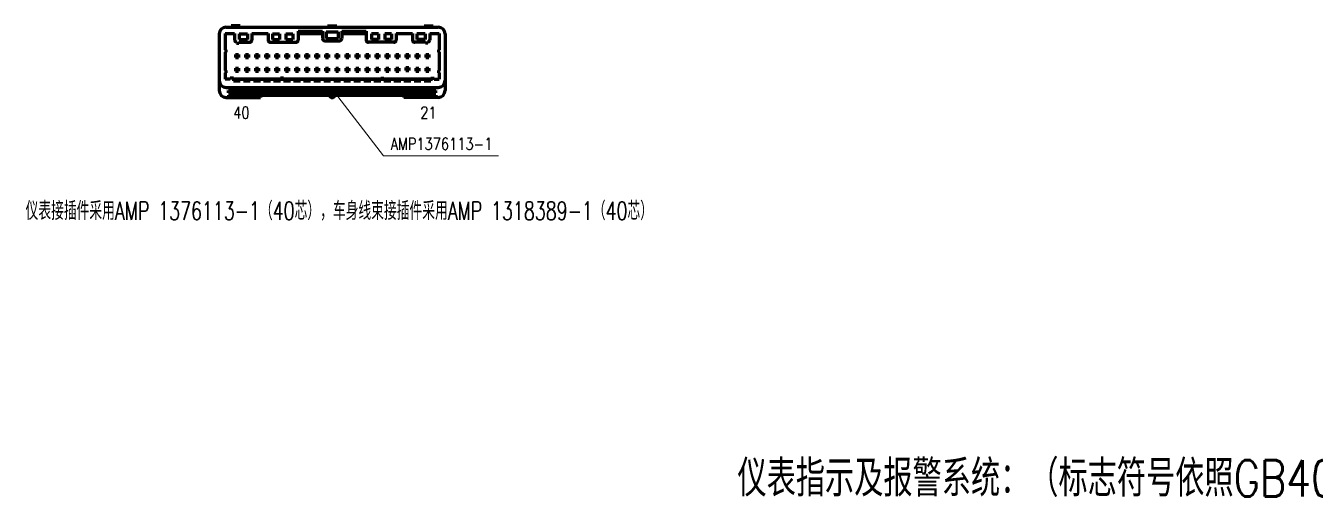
# Model space of a CAD drawing. Extents: x -871 to 2543, y 496 to 1402.
# Drawn here: x 260 to 542.7, y 687.4 to 790.8 of the extents above; entities that cross this region are included whole.
import ezdxf

# ---------------------------------------------------------------- set-up
doc = ezdxf.new("R2010")
doc.units = 0
doc.layers.get('0').update_dxf_attribs({"linetype": 'CONTINUOUS', "lineweight": 40})
for name, color, linetype, lineweight in [('1轮廓实线层', 7, 'CONTINUOUS', 40), ('2细线层', 3, 'CONTINUOUS', 20), ('CAXA0', 7, 'CONTINUOUS', 70)]:
    doc.layers.add(name, color=color, linetype=linetype, lineweight=lineweight)
doc.styles.get("Standard").update_dxf_attribs({"font": 'romans.shx', "width": 0.67, "height": 3.5, "bigfont": 'hzfs.shx'})

msp = doc.modelspace()

# ---------------------------------------------------------------- linework, layer by layer
at = {"lineweight": 0}
for p, q in [((327.7009, 776.1897), (338.4018, 762.2623)), ((338.4018, 762.2623), (363.6057, 762.2623))]:
    msp.add_line(p, q, dxfattribs=at)
at = {"layer": 'CAXA0'}
for p, q in [((302.4014, 788.9771), (302.4014, 776.5771)), ((303.7014, 789.0771), (303.7014, 785.4771)), ((303.7014, 789.0771), (305.7514, 789.0771)), ((303.9014, 790.4771), (350.4014, 790.4771)), ((307.0014, 790.7771), (305.0014, 790.7771)), ((305.0014, 790.7771), (305.0014, 790.4771)), ((305.7514, 789.0771), (305.7514, 787.6771)), ((306.7514, 788.9771), (308.5514, 788.9771)), ((306.7514, 788.9771), (306.7514, 787.7771)), ((307.0014, 790.7771), (307.0014, 790.4771)), ((308.5514, 788.9771), (308.5514, 787.7771)), ((309.5514, 789.0771), (313.1014, 789.0771)), ((309.5514, 789.0771), (309.5514, 787.6771)), ((313.1014, 789.0771), (313.1014, 787.6771)), ((314.1014, 788.9771), (314.1014, 787.7771)), ((314.1014, 788.9771), (315.6014, 788.9771)), ((315.6014, 788.9771), (315.6014, 787.7771)), ((317.0014, 788.9771), (318.5014, 788.9771)), ((317.0014, 788.9771), (317.0014, 787.7771)), ((318.5014, 788.9771), (318.5014, 787.7771)), ((319.7014, 789.5771), (319.7014, 787.6771)), ((319.7014, 789.5771), (325.0514, 789.5771)), ((319.7014, 789.0771), (325.0514, 789.0771)), ((321.9014, 789.5771), (322.4014, 789.0771)), ((325.0514, 789.5771), (325.0514, 787.9771)), ((325.8514, 789.4771), (328.4514, 789.4771)), ((325.8514, 789.4771), (325.8514, 787.9771)), ((326.1514, 790.7771), (328.1514, 790.7771)), ((326.1514, 790.7771), (326.1514, 790.4771)), ((328.1514, 790.7771), (328.1514, 790.4771)), ((328.4514, 789.4771), (328.4514, 787.9771)), ((329.2514, 789.5771), (329.2514, 787.9771)), ((329.2514, 789.5771), (334.6014, 789.5771)), ((329.2514, 789.0771), (334.6014, 789.0771)), ((332.4014, 789.5771), (331.9014, 789.0771)), ((334.6014, 789.5771), (334.6014, 787.6771)), ((337.3014, 788.9771), (335.8014, 788.9771)), ((335.8014, 788.9771), (335.8014, 787.7771)), ((337.3014, 788.9771), (337.3014, 787.7771)), ((340.2014, 788.9771), (338.7014, 788.9771)), ((338.7014, 788.9771), (338.7014, 787.7771)), ((340.2014, 788.9771), (340.2014, 787.7771)), ((341.2014, 789.0771), (344.7514, 789.0771)), ((341.2014, 789.0771), (341.2014, 787.6771)), ((344.7514, 789.0771), (344.7514, 787.6771)), ((345.7514, 788.9771), (345.7514, 787.7771)), ((347.5514, 788.9771), (345.7514, 788.9771)), ((347.3014, 790.7771), (349.3014, 790.7771)), ((347.3014, 790.7771), (347.3014, 790.4771)), ((347.5514, 788.9771), (347.5514, 787.7771)), ((348.5514, 789.0771), (348.5514, 787.6771)), ((348.5514, 789.0771), (350.6014, 789.0771)), ((349.3014, 790.7771), (349.3014, 790.4771)), ((350.6014, 789.0771), (350.6014, 785.4771)), ((351.9014, 788.9771), (351.9014, 776.5771)), ((306.1514, 787.1872), (306.1514, 786.9771)), ((306.1514, 786.9771), (306.6514, 786.9771)), ((306.6514, 787.1771), (309.0514, 787.1771)), ((306.6514, 787.1771), (306.6514, 786.9771)), ((306.7514, 787.7771), (308.5514, 787.7771)), ((313.6014, 787.1771), (319.2014, 787.1771)), ((314.1014, 787.7771), (315.6014, 787.7771)), ((317.0014, 787.7771), (318.5014, 787.7771)), ((325.5514, 787.4771), (328.7514, 787.4771)), ((325.8514, 787.9771), (328.4514, 787.9771)), ((340.7014, 787.1771), (335.1014, 787.1771)), ((337.3014, 787.7771), (335.8014, 787.7771)), ((340.2014, 787.7771), (338.7014, 787.7771)), ((347.6514, 787.1771), (345.2514, 787.1771)), ((347.5514, 787.7771), (345.7514, 787.7771)), ((347.6514, 787.1771), (347.6514, 786.9771)), ((348.1514, 786.9771), (347.6514, 786.9771)), ((348.1514, 787.1872), (348.1514, 786.9771)), ((303.7014, 785.4771), (303.8014, 785.4771)), ((303.7014, 784.9771), (303.7014, 780.9771)), ((303.7014, 784.9771), (303.8014, 784.9771)), ((303.8014, 785.4771), (303.8014, 784.9771)), ((305.9264, 784.5021), (306.5764, 784.5021)), ((305.9264, 784.5021), (305.9264, 783.8521)), ((305.9264, 783.8521), (306.5764, 783.8521)), ((306.5764, 784.5021), (306.5764, 783.8521)), ((308.1264, 784.5021), (308.7764, 784.5021)), ((308.1264, 784.5021), (308.1264, 783.8521)), ((308.1264, 783.8521), (308.7764, 783.8521)), ((308.7764, 784.5021), (308.7764, 783.8521)), ((310.3264, 784.5021), (310.9764, 784.5021)), ((310.3264, 784.5021), (310.3264, 783.8521)), ((310.3264, 783.8521), (310.9764, 783.8521)), ((310.9764, 784.5021), (310.9764, 783.8521)), ((312.5264, 784.5021), (313.1764, 784.5021)), ((312.5264, 784.5021), (312.5264, 783.8521)), ((312.5264, 783.8521), (313.1764, 783.8521)), ((313.1764, 784.5021), (313.1764, 783.8521)), ((314.7264, 784.5021), (314.7264, 783.8521)), ((314.7264, 784.5021), (315.3764, 784.5021)), ((314.7264, 783.8521), (315.3764, 783.8521)), ((315.3764, 784.5021), (315.3764, 783.8521)), ((316.9264, 784.5021), (317.5764, 784.5021)), ((316.9264, 784.5021), (316.9264, 783.8521)), ((316.9264, 783.8521), (317.5764, 783.8521)), ((317.5764, 784.5021), (317.5764, 783.8521)), ((319.1264, 784.5021), (319.7764, 784.5021)), ((319.1264, 784.5021), (319.1264, 783.8521)), ((319.1264, 783.8521), (319.7764, 783.8521)), ((319.7764, 784.5021), (319.7764, 783.8521)), ((321.3264, 784.5021), (321.9764, 784.5021)), ((321.3264, 784.5021), (321.3264, 783.8521)), ((321.3264, 783.8521), (321.9764, 783.8521)), ((321.9764, 784.5021), (321.9764, 783.8521)), ((323.5264, 784.5021), (323.5264, 783.8521)), ((323.5264, 784.5021), (324.1764, 784.5021)), ((323.5264, 783.8521), (324.1764, 783.8521)), ((324.1764, 784.5021), (324.1764, 783.8521)), ((325.7264, 784.5021), (326.3764, 784.5021)), ((325.7264, 784.5021), (325.7264, 783.8521)), ((325.7264, 783.8521), (326.3764, 783.8521)), ((326.3764, 784.5021), (326.3764, 783.8521)), ((327.9264, 784.5021), (328.5764, 784.5021)), ((327.9264, 784.5021), (327.9264, 783.8521)), ((327.9264, 783.8521), (328.5764, 783.8521)), ((328.5764, 784.5021), (328.5764, 783.8521)), ((330.1264, 784.5021), (330.7764, 784.5021)), ((330.1264, 784.5021), (330.1264, 783.8521)), ((330.1264, 783.8521), (330.7764, 783.8521)), ((330.7764, 784.5021), (330.7764, 783.8521)), ((332.3264, 784.5021), (332.9764, 784.5021)), ((332.3264, 784.5021), (332.3264, 783.8521)), ((332.3264, 783.8521), (332.9764, 783.8521)), ((332.9764, 784.5021), (332.9764, 783.8521)), ((334.5264, 784.5021), (335.1764, 784.5021)), ((334.5264, 784.5021), (334.5264, 783.8521)), ((334.5264, 783.8521), (335.1764, 783.8521)), ((335.1764, 784.5021), (335.1764, 783.8521)), ((336.7264, 784.5021), (337.3764, 784.5021)), ((336.7264, 784.5021), (336.7264, 783.8521)), ((336.7264, 783.8521), (337.3764, 783.8521)), ((337.3764, 784.5021), (337.3764, 783.8521)), ((338.9264, 784.5021), (339.5764, 784.5021)), ((338.9264, 784.5021), (338.9264, 783.8521)), ((338.9264, 783.8521), (339.5764, 783.8521)), ((339.5764, 784.5021), (339.5764, 783.8521)), ((341.1264, 784.5021), (341.7764, 784.5021)), ((341.1264, 784.5021), (341.1264, 783.8521)), ((341.1264, 783.8521), (341.7764, 783.8521)), ((341.7764, 784.5021), (341.7764, 783.8521)), ((343.3264, 784.5021), (343.9764, 784.5021)), ((343.3264, 784.5021), (343.3264, 783.8521)), ((343.3264, 783.8521), (343.9764, 783.8521)), ((343.9764, 784.5021), (343.9764, 783.8521)), ((345.5264, 784.5021), (346.1764, 784.5021)), ((345.5264, 784.5021), (345.5264, 783.8521)), ((345.5264, 783.8521), (346.1764, 783.8521)), ((346.1764, 784.5021), (346.1764, 783.8521)), ((347.7264, 784.5021), (348.3764, 784.5021)), ((347.7264, 784.5021), (347.7264, 783.8521)), ((347.7264, 783.8521), (348.3764, 783.8521)), ((348.3764, 784.5021), (348.3764, 783.8521)), ((350.5014, 785.4771), (350.5014, 784.9771)), ((350.6014, 785.4771), (350.5014, 785.4771)), ((350.6014, 784.9771), (350.5014, 784.9771)), ((350.6014, 784.9771), (350.6014, 780.9771)), ((303.7014, 780.9771), (303.8014, 780.9771)), ((303.7014, 780.4771), (303.8014, 780.4771)), ((303.7014, 780.4771), (303.7014, 779.0771)), ((303.8014, 780.9771), (303.8014, 780.4771)), ((305.9264, 781.5021), (305.9264, 780.8521)), ((305.9264, 781.5021), (306.5764, 781.5021)), ((305.9264, 780.8521), (306.5764, 780.8521)), ((306.5764, 781.5021), (306.5764, 780.8521)), ((308.1264, 781.5021), (308.1264, 780.8521)), ((308.1264, 781.5021), (308.7764, 781.5021)), ((308.1264, 780.8521), (308.7764, 780.8521)), ((308.7764, 781.5021), (308.7764, 780.8521)), ((310.3264, 781.5021), (310.3264, 780.8521)), ((310.3264, 781.5021), (310.9764, 781.5021)), ((310.3264, 780.8521), (310.9764, 780.8521)), ((310.9764, 781.5021), (310.9764, 780.8521)), ((312.5264, 781.5021), (312.5264, 780.8521)), ((312.5264, 781.5021), (313.1764, 781.5021)), ((312.5264, 780.8521), (313.1764, 780.8521)), ((313.1764, 781.5021), (313.1764, 780.8521)), ((314.7264, 781.5021), (314.7264, 780.8521)), ((314.7264, 781.5021), (315.3764, 781.5021)), ((314.7264, 780.8521), (315.3764, 780.8521)), ((315.3764, 781.5021), (315.3764, 780.8521)), ((316.9264, 781.5021), (316.9264, 780.8521)), ((316.9264, 781.5021), (317.5764, 781.5021)), ((316.9264, 780.8521), (317.5764, 780.8521)), ((317.5764, 781.5021), (317.5764, 780.8521)), ((319.1264, 781.5021), (319.1264, 780.8521)), ((319.1264, 781.5021), (319.7764, 781.5021)), ((319.1264, 780.8521), (319.7764, 780.8521)), ((319.7764, 781.5021), (319.7764, 780.8521)), ((321.3264, 781.5021), (321.3264, 780.8521)), ((321.3264, 781.5021), (321.9764, 781.5021)), ((321.3264, 780.8521), (321.9764, 780.8521)), ((321.9764, 781.5021), (321.9764, 780.8521)), ((323.5264, 781.5021), (323.5264, 780.8521)), ((323.5264, 781.5021), (324.1764, 781.5021)), ((323.5264, 780.8521), (324.1764, 780.8521)), ((324.1764, 781.5021), (324.1764, 780.8521)), ((325.7264, 781.5021), (325.7264, 780.8521)), ((325.7264, 781.5021), (326.3764, 781.5021)), ((325.7264, 780.8521), (326.3764, 780.8521)), ((326.3764, 781.5021), (326.3764, 780.8521)), ((327.9264, 781.5021), (327.9264, 780.8521)), ((327.9264, 781.5021), (328.5764, 781.5021)), ((327.9264, 780.8521), (328.5764, 780.8521)), ((328.5764, 781.5021), (328.5764, 780.8521)), ((330.1264, 781.5021), (330.1264, 780.8521)), ((330.1264, 781.5021), (330.7764, 781.5021)), ((330.1264, 780.8521), (330.7764, 780.8521)), ((330.7764, 781.5021), (330.7764, 780.8521)), ((332.3264, 781.5021), (332.3264, 780.8521)), ((332.3264, 781.5021), (332.9764, 781.5021)), ((332.3264, 780.8521), (332.9764, 780.8521)), ((332.9764, 781.5021), (332.9764, 780.8521)), ((334.5264, 781.5021), (334.5264, 780.8521)), ((334.5264, 781.5021), (335.1764, 781.5021)), ((334.5264, 780.8521), (335.1764, 780.8521)), ((335.1764, 781.5021), (335.1764, 780.8521)), ((336.7264, 781.5021), (336.7264, 780.8521)), ((336.7264, 781.5021), (337.3764, 781.5021)), ((336.7264, 780.8521), (337.3764, 780.8521)), ((337.3764, 781.5021), (337.3764, 780.8521)), ((338.9264, 781.5021), (338.9264, 780.8521)), ((338.9264, 781.5021), (339.5764, 781.5021)), ((338.9264, 780.8521), (339.5764, 780.8521)), ((339.5764, 781.5021), (339.5764, 780.8521)), ((341.1264, 781.5021), (341.1264, 780.8521)), ((341.1264, 781.5021), (341.7764, 781.5021)), ((341.1264, 780.8521), (341.7764, 780.8521)), ((341.7764, 781.5021), (341.7764, 780.8521)), ((343.3011, 781.6057), (343.3011, 780.9557)), ((343.3011, 781.6057), (343.9511, 781.6057)), ((343.3011, 780.9557), (343.9511, 780.9557)), ((343.9511, 781.6057), (343.9511, 780.9557)), ((345.5264, 781.5021), (345.5264, 780.8521)), ((345.5264, 781.5021), (346.1764, 781.5021)), ((345.5264, 780.8521), (346.1764, 780.8521)), ((346.1764, 781.5021), (346.1764, 780.8521)), ((347.7264, 781.5021), (347.7264, 780.8521)), ((347.7264, 781.5021), (348.3764, 781.5021)), ((347.7264, 780.8521), (348.3764, 780.8521)), ((348.3764, 781.5021), (348.3764, 780.8521)), ((350.5014, 780.9771), (350.5014, 780.4771)), ((350.6014, 780.9771), (350.5014, 780.9771)), ((350.6014, 780.4771), (350.5014, 780.4771)), ((350.6014, 780.4771), (350.6014, 779.0771)), ((304.8014, 779.0771), (303.7014, 779.0771)), ((304.8014, 779.2771), (304.8014, 779.0771)), ((305.5014, 779.2771), (304.8014, 779.2771)), ((305.5014, 779.2771), (305.5014, 778.6771)), ((315.8014, 779.0771), (305.5014, 779.0771)), ((305.5014, 778.6771), (307.0014, 778.6771)), ((307.0014, 779.0771), (307.0014, 778.6771)), ((307.7014, 779.0771), (307.7014, 778.6771)), ((307.7014, 778.6771), (309.2014, 778.6771)), ((309.2014, 779.0771), (309.2014, 778.6771)), ((309.9014, 779.0771), (309.9014, 778.6771)), ((309.9014, 778.6771), (311.4014, 778.6771)), ((311.4014, 779.0771), (311.4014, 778.6771)), ((312.1014, 779.0771), (312.1014, 778.6771)), ((312.1014, 778.6771), (313.6014, 778.6771)), ((313.6014, 779.0771), (313.6014, 778.6771)), ((314.3014, 779.0771), (314.3014, 778.6771)), ((314.3014, 778.6771), (315.8014, 778.6771)), ((315.8014, 779.2771), (315.8014, 778.6771)), ((316.5014, 779.2771), (315.8014, 779.2771)), ((316.5014, 779.2771), (316.5014, 778.6771)), ((337.8014, 779.0771), (316.5014, 779.0771)), ((316.5014, 778.6771), (318.0014, 778.6771)), ((318.0014, 779.0771), (318.0014, 778.6771)), ((318.7014, 779.0771), (318.7014, 778.6771)), ((318.7014, 778.6771), (320.2014, 778.6771)), ((320.2014, 779.0771), (320.2014, 778.6771)), ((320.9014, 779.0771), (320.9014, 778.6771)), ((320.9014, 778.6771), (322.4014, 778.6771)), ((322.4014, 779.0771), (322.4014, 778.6771)), ((323.1014, 779.0771), (323.1014, 778.6771)), ((323.1014, 778.6771), (324.6014, 778.6771)), ((324.6014, 779.0771), (324.6014, 778.6771)), ((325.3014, 779.0771), (325.3014, 778.6771)), ((325.3014, 778.6771), (326.8014, 778.6771)), ((326.8014, 779.0771), (326.8014, 778.6771)), ((327.5014, 779.0771), (327.5014, 778.6771)), ((327.5014, 778.6771), (329.0014, 778.6771)), ((329.0014, 779.0771), (329.0014, 778.6771)), ((329.7014, 779.0771), (329.7014, 778.6771)), ((329.7014, 778.6771), (331.2014, 778.6771)), ((331.2014, 779.0771), (331.2014, 778.6771)), ((331.9014, 779.0771), (331.9014, 778.6771)), ((331.9014, 778.6771), (333.4014, 778.6771)), ((333.4014, 779.0771), (333.4014, 778.6771)), ((334.1014, 779.0771), (334.1014, 778.6771)), ((334.1014, 778.6771), (335.6014, 778.6771)), ((335.6014, 779.0771), (335.6014, 778.6771)), ((336.3014, 779.0771), (336.3014, 778.6771)), ((336.3014, 778.6771), (337.8014, 778.6771)), ((337.8014, 779.2771), (337.8014, 778.6771)), ((337.8014, 779.2771), (338.5014, 779.2771)), ((338.5014, 779.2771), (338.5014, 778.6771)), ((348.8014, 779.0771), (338.5014, 779.0771)), ((338.5014, 778.6771), (340.0014, 778.6771)), ((340.0014, 779.0771), (340.0014, 778.6771)), ((340.7014, 779.0771), (340.7014, 778.6771)), ((340.7014, 778.6771), (342.2014, 778.6771)), ((342.2014, 779.0771), (342.2014, 778.6771)), ((342.9014, 779.0771), (342.9014, 778.6771)), ((342.9014, 778.6771), (344.4014, 778.6771)), ((344.4014, 779.0771), (344.4014, 778.6771)), ((345.1014, 779.0771), (345.1014, 778.6771)), ((345.1014, 778.6771), (346.6014, 778.6771)), ((346.6014, 779.0771), (346.6014, 778.6771)), ((347.3014, 779.0771), (347.3014, 778.6771)), ((347.3014, 778.6771), (348.8014, 778.6771)), ((348.8014, 779.2771), (349.5014, 779.2771)), ((348.8014, 779.2771), (348.8014, 778.6771)), ((349.5014, 779.2771), (349.5014, 779.0771)), ((349.5014, 779.0771), (350.6014, 779.0771)), ((303.9014, 777.2771), (350.4014, 777.2771)), ((303.9014, 775.0771), (311.4014, 775.0771)), ((304.4014, 776.5771), (349.9014, 776.5771)), ((304.4014, 776.0771), (304.4014, 776.5771)), ((304.4014, 776.0771), (349.9014, 776.0771)), ((304.4014, 775.5771), (349.9014, 775.5771)), ((304.4014, 775.5771), (304.4014, 775.0771)), ((311.1514, 776.5771), (311.1514, 776.0771)), ((311.4014, 775.5771), (311.4014, 775.0771)), ((312.1514, 776.5771), (312.1514, 776.0771)), ((318.9014, 776.5771), (318.9014, 776.0771)), ((319.9014, 776.5771), (319.9014, 776.0771)), ((326.6514, 776.5771), (326.6514, 776.0771)), ((326.6514, 775.5771), (326.6514, 775.3771)), ((326.9514, 775.0771), (327.3514, 775.0771)), ((327.6514, 776.5771), (327.6514, 776.0771)), ((327.6514, 775.5771), (327.6514, 775.3771)), ((334.4014, 776.5771), (334.4014, 776.0771)), ((335.4014, 776.5771), (335.4014, 776.0771)), ((342.1514, 776.5771), (342.1514, 776.0771)), ((342.9014, 775.5771), (342.9014, 775.0771)), ((350.4014, 775.0771), (342.9014, 775.0771)), ((343.1514, 776.5771), (343.1514, 776.0771)), ((349.9014, 776.0771), (349.9014, 776.5771)), ((349.9014, 775.5771), (349.9014, 775.0771))]:
    msp.add_line(p, q, dxfattribs=at)
for centre, radius, start, end in [((303.9014, 788.9771), 1.5, 90, 180), ((350.4014, 788.9771), 1.5, 0, 90), ((306.2514, 787.6771), 0.5, 180, 258.463041), ((309.0514, 787.6771), 0.5, 270, 0), ((313.6014, 787.6771), 0.5, 180, 270), ((319.2014, 787.6771), 0.5, 270, 360), ((325.5514, 787.9771), 0.5, 180, 270), ((328.7514, 787.9771), 0.5, 270, 0), ((335.1014, 787.6771), 0.5, 180, 270), ((340.7014, 787.6771), 0.5, 270, 0), ((345.2514, 787.6771), 0.5, 180, 270), ((348.0514, 787.6771), 0.5, 281.536959, 360), ((303.9014, 778.7771), 1.5, 180, 270), ((350.4014, 778.7771), 1.5, 270, 0), ((303.9014, 776.5771), 1.5, 180, 270), ((326.9514, 775.3771), 0.3, 180, 270), ((327.3514, 775.3771), 0.3, 270, 0), ((350.4014, 776.5771), 1.5, 270, 0)]:
    msp.add_arc(centre, radius, start, end, dxfattribs=at)

# ---------------------------------------------------------------- texts
at = {"layer": '1轮廓实线层', "color": 3, "width": 0.8}
msp.add_text('仪表指示及报警系统：（标志符号依照GB4094-1999标准及有关规定）', height=8, dxfattribs=at).set_placement((416.0418, 687.539))
at = {"layer": '2细线层', "lineweight": 25, "width": 0.8}
for s, p in [('40', (305.447, 770.4174)), ('21', (346.479, 770.4174))]:
    msp.add_text(s, height=2.61426, dxfattribs=at).set_placement(p)
at = {"layer": '2细线层', "lineweight": 0, "width": 0.8}
msp.add_text('AMP1376113-1', height=2.614263, dxfattribs=at).set_placement((339.9793, 763.5624))
at = {"layer": '2细线层', "color": 2, "ltscale": 5, "width": 0.7}
msp.add_text('仪表接插件采用AMP 1376113-1（40芯），车身线束接插件采用AMP 1318389-1（40芯）', height=4, dxfattribs=at).set_placement((259.9115, 748.1908))

doc.saveas('drawing.dxf')
